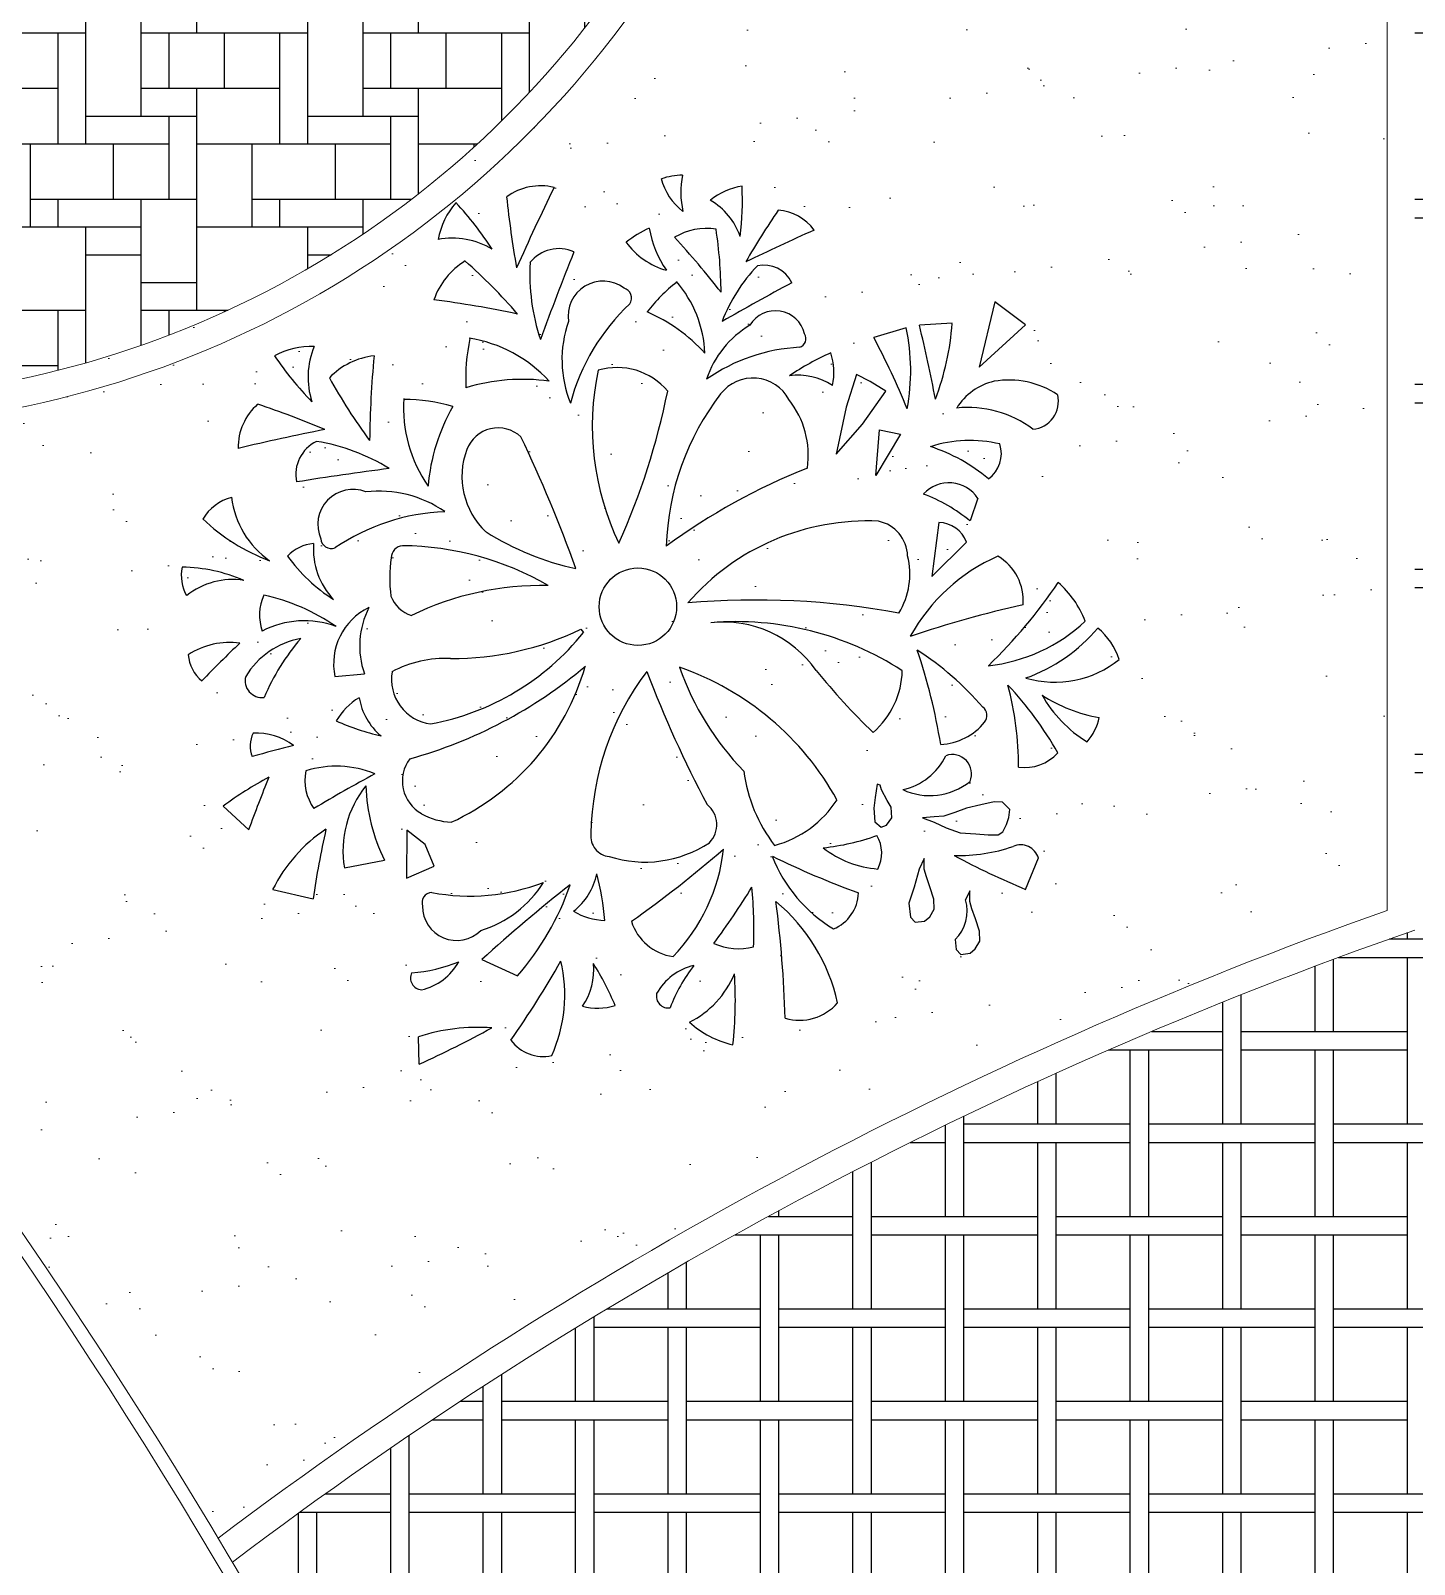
# Model space of a CAD drawing. Header units: millimetres. Extents: x 383 to 523, y 252 to 344.
# Drawn here: x 511.726 to 515.469, y 323.609 to 327.756 of the extents above; entities that cross this region are included whole.
import ezdxf

# ---------------------------------------------------------------- set-up
doc = ezdxf.new("R2010")
doc.units = ezdxf.units.MM
doc.header["$MEASUREMENT"] = 0
doc.layers.add('muebles', color=193, linetype='Continuous')
for name, color, linetype, lineweight in [('muros', 5, 'Continuous', 30), ('plantas', 76, 'Continuous', 15), ('vegetacion', 104, 'Continuous', 0)]:
    doc.layers.add(name, color=color, linetype=linetype, lineweight=lineweight)
pattern_1 = [(0, (0, 0), (0.25, 0.25), [0.45, -0.05]), (0, (0, 0.05), (0.25, 0.25), [0.45, -0.05]), (90, (0.2, 0.05), (-0.25, 0.25), [0.45, -0.05]), (90, (0.25, 0.05), (-0.25, 0.25), [0.45, -0.05])]

# ---------------------------------------------------------------- blocks, each defined once
blk = doc.blocks.new('dfdfdf dff')
at = {"layer": 'vegetacion', "color": 104, "lineweight": 25}
for p, q in [((752.1212, 199.0426), (752.0861, 198.8955)), ((752.1901, 198.9913), (752.1212, 199.0426)), ((751.9217, 198.9847), (751.8483, 198.9627)), ((752.025, 198.9945), (751.9514, 198.9901)), ((752.0861, 198.8955), (752.1901, 198.9913)), ((751.8091, 198.8789), (751.7864, 198.8055)), ((751.8403, 198.8632), (751.8091, 198.8789)), ((751.8233, 198.7671), (751.8755, 198.8418)), ((751.8755, 198.8418), (751.8403, 198.8632)), ((751.7864, 198.8055), (751.7635, 198.6999)), ((751.7635, 198.6999), (751.8233, 198.7671)), ((751.8528, 198.6515), (751.8615, 198.7546)), ((751.9089, 198.7451), (751.8528, 198.6515)), ((751.8615, 198.7546), (751.9089, 198.7451)), ((752.0832, 198.6002), (752.0653, 198.5494)), ((751.9951, 198.5459), (751.9792, 198.4237)), ((751.9792, 198.4237), (752.0577, 198.5016)), ((751.1882, 198.3052), (751.1942, 198.2979)), ((750.634, 198.1985), (750.7003, 198.2049)), ((751.856, 197.9562), (751.8516, 197.9262)), ((751.8628, 197.9541), (751.856, 197.9562)), ((751.8659, 197.9435), (751.8628, 197.9541)), ((751.8783, 197.9196), (751.8659, 197.9435)), ((750.3822, 197.9068), (750.4395, 197.8536)), ((751.8516, 197.9262), (751.8486, 197.9019)), ((751.8879, 197.9041), (751.8783, 197.9196)), ((752.0894, 197.9099), (752.0573, 197.9019)), ((752.1199, 197.916), (752.0894, 197.9099)), ((752.1389, 197.9153), (752.1199, 197.916)), ((752.1551, 197.8991), (752.1389, 197.9153)), ((751.8486, 197.9019), (751.8506, 197.8715)), ((751.8506, 197.8715), (751.8647, 197.8592)), ((751.8774, 197.8635), (751.8888, 197.88)), ((751.8888, 197.88), (751.8879, 197.9041)), ((751.9847, 197.8827), (751.9579, 197.8806)), ((751.9579, 197.8806), (751.9843, 197.8707)), ((752.006, 197.8839), (751.9847, 197.8827)), ((752.031, 197.8925), (752.006, 197.8839)), ((752.0573, 197.9019), (752.031, 197.8925)), ((752.1473, 197.8652), (752.1525, 197.8812)), ((752.1525, 197.8812), (752.1551, 197.8991)), ((750.7957, 197.8522), (750.7952, 197.7447)), ((750.8374, 197.8203), (750.7957, 197.8522)), ((751.8647, 197.8592), (751.8774, 197.8635)), ((751.9843, 197.8707), (752.0112, 197.8576)), ((752.0112, 197.8576), (752.0434, 197.8463)), ((752.0434, 197.8463), (752.0786, 197.8442)), ((752.0786, 197.8442), (752.1061, 197.8423)), ((752.1061, 197.8423), (752.1287, 197.8419)), ((752.1287, 197.8419), (752.1392, 197.849)), ((752.1392, 197.849), (752.1473, 197.8652)), ((750.8574, 197.7711), (750.8374, 197.8203)), ((750.6552, 197.7674), (750.7456, 197.7849)), ((750.7952, 197.7447), (750.8574, 197.7711)), ((751.9618, 197.7883), (751.9508, 197.7645)), ((751.9619, 197.7645), (751.9618, 197.7883)), ((752.1907, 197.7189), (752.2196, 197.7898)), ((751.9508, 197.7645), (751.9395, 197.7243)), ((751.9669, 197.7472), (751.9619, 197.7645)), ((751.9745, 197.725), (751.9669, 197.7472)), ((750.4936, 197.7185), (750.5846, 197.6979)), ((751.9395, 197.7243), (751.9277, 197.6877)), ((751.984, 197.6972), (751.9745, 197.725)), ((752.0646, 197.7159), (752.055, 197.6952)), ((752.0648, 197.6921), (752.0646, 197.7159)), ((751.9277, 197.6877), (751.9312, 197.6561)), ((751.9744, 197.6573), (751.9848, 197.6745)), ((751.9848, 197.6745), (751.984, 197.6972)), ((752.0697, 197.6749), (752.0648, 197.6921)), ((752.0773, 197.6526), (752.0697, 197.6749)), ((751.9312, 197.6561), (751.9418, 197.645)), ((751.9418, 197.645), (751.9627, 197.6473)), ((751.9627, 197.6473), (751.9744, 197.6573)), ((752.0868, 197.6248), (752.0773, 197.6526)), ((752.0315, 197.6062), (752.0341, 197.5837)), ((752.0772, 197.585), (752.0876, 197.6021)), ((752.0876, 197.6021), (752.0868, 197.6248)), ((750.9648, 197.5608), (751.0452, 197.524)), ((752.0341, 197.5837), (752.0447, 197.5726)), ((752.0447, 197.5726), (752.0656, 197.575)), ((752.0656, 197.575), (752.0772, 197.585)), ((750.8238, 197.3251), (750.8222, 197.387))]:
    blk.add_line(p, q, dxfattribs=at)
blk.add_circle((751.3168, 198.356), 0.0873, dxfattribs=at)
for centre, radius, start, end in [((751.4245, 199.1452), 0.1834, 92.2, 107.3801), ((751.6038, 199.2894), 0.1904, 168.1558, 192.9871), ((751.0974, 199.1738), 0.1305, 76.5387, 125.8418), ((756.1952, 196.833), 5.6364, 154.0352, 156.068), ((751.5006, 199.3541), 0.1354, 194.094, 232.5442), ((751.5755, 199.1536), 0.1519, 99.1071, 128.9376), ((750.9103, 199.2704), 0.6421, 352.8334, 2.9576), ((751.0419, 199.1497), 0.1787, 139.2446, 169.0752), ((750.3549, 198.7503), 0.7554, 32.9709, 43.0951), ((753.0778, 199.4861), 2.0672, 185.7352, 190.2191), ((751.4052, 199.1414), 0.1502, 18.9873, 60.131), ((753.0829, 198.2566), 1.7571, 145.5976, 150.0816), ((751.6248, 199.1388), 0.1109, 36.4012, 85.7043), ((750.8979, 199.0097), 0.1768, 59.1248, 100.2685), ((751.4349, 198.9991), 0.2292, 113.8292, 129.0093), ((751.5769, 199.2492), 0.238, 189.785, 214.6163), ((751.4717, 199.0672), 0.1411, 81.2894, 120.8217), ((749.9311, 197.8402), 1.9934, 37.8915, 42.558), ((750.4825, 199.0558), 1.0217, 0.4845, 8.4909), ((753.6549, 194.8244), 4.7909, 113.8977, 115.9304), ((751.1384, 199.0801), 0.0827, 65.6014, 141.6865), ((757.9088, 196.4685), 7.2524, 158.2542, 159.92237), ((751.4271, 199.2768), 0.1693, 215.7232, 254.1734), ((751.014, 198.9933), 0.166, 121.4269, 160.9593), ((750.133, 198.2329), 1.202, 40.622, 48.6285), ((751.5377, 199.1066), 0.4648, 176.9382, 198.615), ((751.874, 198.8539), 0.3951, 136.8006, 158.4775), ((751.6001, 199.0555), 0.0703, 25.4639, 101.549), ((751.2384, 199.0104), 0.0792, 53.4565, 188.7409), ((751.6229, 198.8034), 0.3582, 127.596, 142.7762), ((751.2035, 198.9158), 0.2645, 2.432, 40.8822), ((754.5687, 193.6486), 6.1646, 118.11668, 119.78484), ((750.5589, 196.7213), 2.3452, 78.0291, 82.6955), ((751.2784, 199.0512), 0.024, 327.4298, 72.5153), ((751.623, 198.6919), 0.4747, 133.1217, 165.007), ((751.1913, 198.6782), 0.3719, 41.9891, 66.8204), ((751.6269, 198.9554), 0.0674, 13.3189, 148.6034), ((751.4085, 198.9125), 0.2629, 160.926, 201.8416), ((751.6838, 198.7985), 0.2235, 120.7885, 161.7041), ((751.4516, 198.888), 0.48, 349.6777, 11.618), ((748.6415, 198.1893), 3.4054, 10.74, 13.6016), ((751.4437, 199.0338), 0.5826, 338.8828, 356.1293), ((750.5818, 198.7634), 0.1787, 88.227, 118.0576), ((751.35, 198.8707), 0.4214, 167.7336, 182.9137), ((750.8876, 198.6537), 0.3112, 42.5695, 81.0197), ((751.6752, 198.96), 0.0204, 287.2923, 32.3778), ((750.2609, 198.1186), 1.7978, 22.3405, 28.0022), ((751.1224, 199.3458), 0.7554, 214.207, 224.3312), ((750.75, 198.873), 0.1768, 157.0336, 198.1773), ((750.7405, 198.7562), 0.166, 96.3429, 135.8752), ((753.057, 198.7008), 2.3452, 174.6067, 179.2731), ((751.7023, 198.5376), 0.4035, 92.9841, 124.8695), ((751.9969, 198.3757), 0.6043, 113.9369, 124.0611), ((751.6156, 198.8844), 0.1429, 347.9569, 17.7874), ((751.8194, 198.7623), 0.6056, 167.9535, 205.7832), ((751.2698, 198.7457), 0.1492, 40.0288, 106.5767), ((751.6778, 198.7363), 0.1414, 56.7635, 97.9072), ((751.676, 199.4486), 1.202, 208.6737, 216.6802), ((751.0568, 198.4308), 0.4375, 82.1266, 106.9579), ((749.7538, 199.1751), 1.6639, 336.0209, 348.4391), ((751.576, 198.7792), 0.092, 28.1638, 142.2326), ((752.1506, 198.7314), 0.1361, 103.1953, 147.9462), ((752.1527, 198.6685), 0.1982, 56.2534, 99.6525), ((750.5461, 198.7145), 0.1305, 131.4603, 180.7634), ((749.8061, 196.8512), 2.0672, 67.083, 71.567), ((751.0996, 198.8049), 0.3112, 176.2825, 214.7327), ((750.7862, 198.4015), 0.4214, 74.3884, 89.5686), ((751.2798, 198.5908), 0.4375, 150.3443, 175.1755), ((751.9671, 198.4766), 0.5865, 142.2652, 178.4341), ((751.4995, 198.6971), 0.2014, 351.7874, 38.5396), ((752.0608, 198.5638), 0.2412, 52.6972, 96.0941), ((752.2013, 198.8187), 0.0633, 275.1629, 13.3899), ((751.7091, 193.2268), 5.6364, 101.2342, 103.2669), ((751.0018, 198.6834), 0.0755, 47.1554, 159.2184), ((748.1331, 197.346), 3.2352, 19.8003, 25.5005), ((750.6284, 198.654), 0.0827, 115.6156, 191.7007), ((750.5149, 198.2703), 0.4648, 58.6871, 80.364), ((751.0912, 198.6495), 0.1711, 159.2184, 226.9297), ((752.065, 198.4403), 0.2903, 76.5754, 107.8779), ((751.8612, 198.3553), 0.3791, 49.5883, 72.3852), ((752.0655, 198.7008), 0.0704, 306.0349, 18.0719), ((751.688, 191.475), 7.2524, 97.37979, 99.04796), ((752.2395, 197.3141), 1.4582, 111.7629, 126.0769), ((752.018, 198.557), 0.0782, 33.496, 137.37), ((750.4304, 198.4957), 0.1108, 105.5925, 148.4978), ((750.6045, 198.6276), 0.2054, 187.0354, 234.9754), ((750.6744, 198.5411), 0.0792, 68.5613, 203.8457), ((750.7326, 198.3536), 0.2629, 55.4606, 96.3762), ((751.8321, 198.2666), 0.3665, 50.4916, 69.5072), ((750.9007, 198.0958), 0.4747, 92.2951, 124.1805), ((750.6482, 198.8856), 0.4557, 226.7428, 249.2266), ((751.8337, 198.0138), 0.5354, 87.261, 139.0689), ((751.842, 198.4677), 0.0827, 1.9417, 77.9238), ((751.9928, 198.4763), 0.0696, 21.3182, 88.1425), ((750.5923, 198.4098), 0.0887, 94.3024, 137.2076), ((750.7495, 198.486), 0.1643, 175.7452, 223.6852), ((750.6259, 198.5111), 0.024, 184.7869, 289.8723), ((750.7884, 198.4655), 0.0279, 93.9761, 178.9607), ((750.7796, 197.8222), 0.6712, 60.0369, 89.4074), ((751.314, 199.0674), 0.6404, 237.9734, 257.6544), ((750.8242, 198.6815), 0.3646, 215.4527, 237.9365), ((751.0706, 198.4209), 0.3133, 171.715, 187.5464), ((751.7617, 198.4294), 0.168, 328.5212, 14.1457), ((752.2955, 198.0885), 0.4164, 113.6772, 151.1766), ((752.07, 198.3704), 0.1152, 355.0167, 59.6339), ((750.3763, 198.4256), 0.0887, 167.3422, 210.2475), ((750.284, 198.0805), 0.3646, 66.6134, 89.0972), ((750.4027, 198.2529), 0.1643, 80.8646, 128.8047), ((751.0998, 197.7325), 0.6713, 88.7158, 115.9267), ((751.3036, 199.0567), 1.1575, 313.9283, 326.0753), ((752.1126, 198.2395), 0.2286, 21.5653, 48.5001), ((750.5747, 198.337), 0.1108, 156.052, 198.9573), ((750.3771, 197.9366), 0.4557, 55.3232, 77.807), ((750.8279, 198.4056), 0.0726, 200.8404, 252.6525), ((751.5823, 196.5903), 1.7808, 79.5602, 94.9333), ((752.7733, 195.7697), 2.6567, 102.7982, 108.4923), ((750.5648, 198.1189), 0.2054, 69.5744, 117.5145), ((750.7712, 198.2275), 0.1403, 115.6557, 191.9426), ((750.8798, 198.2675), 0.1902, 152.9542, 199.2105), ((751.5375, 197.63), 0.6923, 57.1824, 94.6907), ((751.5093, 198.0662), 0.2553, 34.8857, 96.3968), ((752.0661, 198.5991), 0.3782, 276.1464, 313.2289), ((750.7433, 198.6607), 0.5787, 280.5817, 321.1725), ((750.8994, 198.9058), 0.6664, 269.5904, 295.6838), ((752.0602, 198.5582), 0.3858, 289.8643, 319.5443), ((752.2519, 198.187), 0.158, 18.5922, 49.8922), ((750.3975, 198.1021), 0.1734, 82.6419, 122.8954), ((751.9825, 196.6167), 2.278, 133.3173, 136.3584), ((750.5906, 198.1021), 0.1852, 100.5189, 148.4174), ((750.953, 197.9453), 0.5214, 139.4547, 156.6833), ((751.5612, 197.6663), 0.7062, 41.0052, 56.9493), ((750.6542, 197.8233), 1.3634, 9.3813, 18.6015), ((750.3865, 198.2536), 0.0834, 184.0542, 230.9475), ((750.8835, 197.9805), 0.2591, 87.5541, 117.854), ((750.525, 199.0191), 1.0434, 285.4316, 310.1905), ((750.6646, 198.3749), 0.5551, 294.6462, 344.015), ((752.0144, 198.4308), 0.6397, 199.2915, 224.144), ((751.1982, 197.6068), 0.6484, 28.9702, 70.873), ((752.2565, 198.4164), 0.2305, 253.5571, 309.0338), ((750.4695, 198.1893), 0.038, 165.15, 276.9681), ((750.8631, 198.1929), 0.1019, 170.5787, 262.4191), ((751.8285, 197.8361), 0.6176, 142.7661, 179.2392), ((753.8446, 199.1694), 2.6852, 200.9395, 207.9653), ((752.8185, 199.0949), 1.4101, 218.7488, 226.4526), ((751.7234, 198.2162), 0.1893, 310.7692, 358.6706), ((750.7609, 198.0277), 0.1429, 120.442, 150.2725), ((750.8281, 198.1737), 0.1414, 189.2486, 230.3923), ((751.5616, 197.6289), 0.8065, 29.5429, 43.0571), ((751.4698, 197.9975), 0.7049, 359.7436, 14.9629), ((752.4152, 198.443), 0.342, 236.7491, 260.1508), ((752.482, 198.3002), 0.2919, 209.3715, 238.4128), ((752.0799, 198.1108), 0.0236, 321.1168, 52.9884), ((750.8785, 198.6525), 0.6043, 246.422, 256.5462), ((751.9925, 198.1813), 0.1359, 272.8919, 321.1168), ((752.2346, 198.1335), 0.1251, 319.0646, 347.3237), ((750.5096, 198.0421), 0.0667, 154.1553, 201.0487), ((750.4568, 197.9326), 0.1387, 52.7431, 92.9965), ((750.9637, 196.2704), 1.8224, 103.4185, 106.4595), ((750.87, 197.9631), 0.084, 143.2811, 240.8521), ((751.8842, 198.0814), 0.1406, 282.1145, 334.2344), ((752.0254, 197.9794), 0.0434, 336.8219, 109.6456), ((752.188, 198.0957), 0.1022, 262.5663, 317.4371), ((750.6751, 197.9648), 0.109, 168.8414, 215.7347), ((750.637, 197.77), 0.2267, 67.4292, 107.6826), ((752.1268, 195.3526), 2.9778, 118.1045, 121.1456), ((751.9006, 198.0309), 0.3482, 187.5386, 217.6727), ((750.8528, 197.274), 0.7886, 117.7898, 126.6363), ((753.3242, 196.806), 3.0691, 157.6776, 160.0415), ((750.8854, 197.8058), 0.2334, 141.1392, 189.4885), ((751.0992, 197.9623), 0.3956, 181.4507, 206.6436), ((751.9749, 198.0741), 0.1438, 244.8181, 308.9588), ((751.4366, 197.8651), 0.058, 315.2372, 51.1309), ((751.5614, 198.0527), 0.243, 285.1737, 327.1485), ((750.9041, 198.0242), 0.1541, 240.8521, 267.0356), ((750.8095, 197.5611), 0.353, 123.6933, 153.525), ((752.697, 197.3865), 2.1353, 167.3305, 171.6142), ((751.2562, 197.8387), 0.0456, 172.8433, 265.0088), ((751.6819, 198.3189), 0.5088, 275.9401, 289.955), ((751.7882, 197.801), 0.0781, 332.4671, 30.4256), ((751.3327, 198.0435), 0.2629, 252.1672, 303.4931), ((749.7697, 199.8173), 2.6567, 305.2269, 310.9209), ((751.0961, 197.8562), 0.4164, 316.1058, 353.6052), ((751.8747, 197.9912), 0.2269, 231.8451, 265.632), ((752.0371, 198.1866), 0.3915, 268.9321, 288.658), ((752.1796, 197.7775), 0.0418, 17.019, 114.3283), ((751.9299, 197.9151), 0.3331, 201.3868, 238.8863), ((752.5491, 199.7051), 2.1253, 244.0712, 249.7652), ((752.8877, 199.3976), 1.8176, 241.8388, 247.452), ((750.938, 198.1646), 0.4606, 259.2311, 291.1165), ((750.8878, 197.8703), 0.2551, 287.0354, 327.951), ((751.0854, 197.782), 0.1414, 307.5605, 348.7042), ((750.64, 197.5993), 0.6043, 4.7339, 14.8581), ((750.8534, 197.6889), 0.0233, 93.5393, 198.6247), ((753.2719, 195.0348), 3.421, 128.0309, 132.4055), ((750.5754, 197.9332), 0.6231, 318.9423, 340.9079), ((749.9777, 198.7105), 1.8762, 323.6111, 328.2775), ((750.6167, 197.6288), 0.9616, 357.6781, 5.6846), ((751.7219, 197.7148), 0.0922, 292.9295, 357.5467), ((750.9083, 197.6809), 0.0769, 179.5659, 314.8503), ((751.2457, 197.7921), 0.1429, 238.7539, 268.5845), ((751.3606, 197.3725), 0.4164, 12.5874, 50.0868), ((748.9932, 197.3496), 2.6567, 1.7084, 7.4025), ((751.9722, 197.6695), 0.0868, 313.1787, 17.2725), ((751.412, 197.6817), 0.1152, 197.4453, 262.0626), ((751.5435, 197.7181), 0.1328, 245.3473, 284.8796), ((750.8308, 197.5194), 0.0266, 154.3238, 266.1419), ((750.7775, 197.8947), 0.365, 274.6086, 291.8372), ((750.8001, 197.6192), 0.1296, 282.8745, 330.773), ((749.2921, 198.602), 2.1253, 324.8755, 330.5695), ((750.8189, 197.4813), 0.3331, 335.7544, 13.2539), ((751.0758, 197.5362), 0.1414, 325.2189, 6.3626), ((750.7068, 197.2271), 0.6043, 22.3923, 32.5165), ((751.4723, 197.4212), 0.1296, 103.0679, 150.9663), ((751.7306, 197.3228), 0.365, 142.0037, 159.2322), ((751.3383, 197.6097), 0.2121, 296.4638, 337.6075), ((750.6299, 197.4695), 0.9065, 353.6372, 3.7614), ((751.2255, 197.5945), 0.1429, 256.4123, 286.2428), ((751.385, 197.4785), 0.0266, 167.6989, 279.517), ((751.6806, 197.5395), 0.1152, 253.9269, 318.5442), ((750.9565, 196.9719), 0.4362, 85.9603, 107.9259), ((749.8322, 199.5048), 2.3947, 294.4627, 298.8373), ((751.5772, 197.5783), 0.2144, 227.6572, 257.4877), ((751.1039, 197.4347), 0.0922, 217.094, 281.7112)]:
    blk.add_arc(centre, radius, start, end, dxfattribs=at)

msp = doc.modelspace()

# ---------------------------------------------------------------- hatches: boundary and pattern name
at = {"layer": 'muebles'}
h = msp.add_hatch(dxfattribs=at)
h.set_pattern_fill('CS23', color=256, scale=0.015, style=0)
h.set_pattern_definition([(90, (0, 0.225), (-0.6, 4e-17), [0.075, -0.15, 0.3, -0.225]), (0, (0.375, 0.225), (0, 0.75), [0.45, -0.15]), (90, (0.075, 0.15), (-0.6, 4e-17), [0.075, -0.225, 0.075, -0.375]), (0, (0.075, 0.15), (0, 0.75), [0.15, -0.45]), (90, (0.825, -0.225), (-0.6, 4e-17), [0.525, -0.225]), (0, (0.225, 0.075), (0, 0.75), [0.15, -0.45]), (90, (0.375, 0), (-0.6, 4e-17), [0.6, -0.15]), (0, (0.225, 0), (0, 0.75), [0.45, -0.15]), (90, (0.675, -0.3), (-0.6, 4e-17), [0.525, -0.225]), (90, (0.525, 0.225), (-0.6, 4e-17), [0.225, -0.525]), (0, (0.525, 0.3), (0, 0.75), [0.45, -0.15]), (90, (0.75, 0.3), (-0.6, 4e-17), [0.15, -0.6]), (0, (0.375, 0.45), (0, 0.75), [0.525, -0.075]), (0, (0.225, 0.6), (0, 0.75), [0.375, -0.225]), (90, (0.45, 0.6), (-0.6, 4e-17), [0.15, -0.6]), (90, (0.3, 0.3), (-0.6, 4e-17), [0.225, -0.075, 0.15, -0.3]), (0, (0.075, 0.525), (0, 0.75), [0.3, -0.3])])
h.paths.add_polyline_path([(510.7558, 329.9739, -0.286703), (511.6577, 331.4175), (511.1403, 332.0112, 0.008562), (511.0504, 332.0091), (511.0994, 332.0582), (509.4341, 333.9693), (508.458, 332.996), (507.5762, 333.8752), (507.3544, 333.654), (507.1343, 329.9149), (510.0588, 326.9991, 0.501249), (513.7575, 329.0077), (513.6957, 329.0787, -0.740819)])
at = {"layer": 'muebles', "linetype": 'Continuous'}
h = msp.add_hatch(dxfattribs=at)
h.set_pattern_fill('CS41', color=256, scale=0.01, style=0)
h.set_pattern_definition(pattern_1)
h.paths.add_polyline_path([(520.3947, 327.9007, -0.55446), (520.3553, 327.9253, -0.55446), (520.3947, 327.95), (520.3947, 328.0104, -0.55446), (520.3553, 328.035, -0.55446), (520.3947, 328.0597), (520.3947, 328.3816, -0.098215), (520.3702, 328.4169, -0.149806), (520.3313, 328.3919, -0.154195), (520.3398, 328.365, -1), (520.2461, 328.365, -0.240021), (520.2654, 328.4029, -0.246982), (520.2312, 328.4679, -0.730114), (520.3743, 328.5137, -0.076787), (520.3947, 328.5405), (520.3947, 328.5829, -0.113075), (520.3827, 328.616), (520.1568, 328.6134, -0.572049), (520.0761, 328.6125), (519.99, 328.6116, -0.202448), (519.9686, 328.6113), (515.4697, 328.561), (515.4697, 325.3242, 0.017057), (514.7268, 325.037), (519.7772, 325.0935, -0.252435), (519.7648, 325.1164, -0.886812), (519.8189, 325.1229, -0.552456), (519.8931, 325.0948), (520.3947, 325.1004), (520.3947, 325.4039, -0.098215), (520.3702, 325.4392, -0.149806), (520.3313, 325.4142, -0.154195), (520.3398, 325.3873, -1), (520.2461, 325.3873, -0.240021), (520.2654, 325.4252, -0.246982), (520.2312, 325.4902, -0.730114), (520.3743, 325.536, -0.076787), (520.3947, 325.5628), (520.3947, 325.6051, -0.144392), (520.3821, 325.648, -0.144392), (520.3947, 325.6908), (520.3947, 325.7723, -0.242914), (520.3615, 325.8366, -0.029455), (520.3621, 325.8458, -0.143298), (520.3219, 325.8272, -0.614262), (520.2736, 325.8352, -0.279503), (520.2312, 325.9051, -1), (520.389, 325.9051, -0.029455), (520.3884, 325.8959, -0.025511), (520.3947, 325.9009), (520.3947, 326.3385, -0.669735), (520.3478, 326.3578, -0.669735), (520.3947, 326.3771)])
h.paths.add_polyline_path([(519.7648, 328.0941, -0.886812), (519.8189, 328.1006, -0.619135), (519.894, 328.0633, -1), (519.8003, 328.0633, -0.025173), (519.8005, 328.068, -0.507069)], flags=16)
h.paths.add_polyline_path([(519.8369, 328.2004, -1), (519.8917, 328.2004, -1)], flags=16)
h.paths.add_polyline_path([(519.7767, 328.4824, -0.791556), (519.8287, 328.4947, -0.450838), (519.8642, 328.5153, -0.144377), (519.8567, 328.5407, -1), (519.9504, 328.5407, -0.571036), (519.8809, 328.4997, -0.097949), (519.883, 328.4893, -0.791556), (519.831, 328.477, -0.905502)], flags=16)
h.paths.add_polyline_path([(519.8895, 328.1216, -1), (519.9831, 328.1216, -1)], flags=16)
h.paths.add_polyline_path([(519.9192, 328.2279, -1), (519.974, 328.2279, -1)], flags=16)
h.paths.add_polyline_path([(519.9603, 328.3239, -1), (520.0152, 328.3239, -1)], flags=16)
h.paths.add_polyline_path([(519.9946, 328.1764, -1), (520.1523, 328.1764, -1)], flags=16)
h.paths.add_polyline_path([(520.022, 328.3445, -1), (520.1798, 328.3445, -1)], flags=16)
h.paths.add_polyline_path([(520.0076, 328.5579, -1), (520.1013, 328.5579, -1)], flags=16)
h.paths.add_polyline_path([(520.1878, 328.0255, -0.792702), (520.2766, 328.0464, -0.552987), (520.3438, 328.0042, -0.127471), (520.3379, 327.9814, -0.191247), (520.3507, 327.9493, -1), (520.257, 327.9493, -0.127471), (520.2629, 327.9721, -0.073976), (520.255, 327.9834, -0.552987)], flags=16)
h.paths.add_polyline_path([(520.1947, 328.1936, -0.127471), (520.2006, 328.2163, -0.191247), (520.1878, 328.2484, -1), (520.2815, 328.2484, -0.127471), (520.2756, 328.2257, -0.191247), (520.2883, 328.1936, -1)], flags=16)
h.paths.add_polyline_path([(520.2929, 328.1696, -1), (520.3478, 328.1696, -1)], flags=16)
h.paths.add_polyline_path([(520.2929, 328.2793, -1), (520.3478, 328.2793, -1)], flags=16)
h.paths.add_polyline_path([(519.8471, 326.0595, -1), (519.7923, 326.0595, -1)], flags=16)
h.paths.add_polyline_path([(520.1601, 326.3912, -0.571036), (520.0906, 326.3502, -0.097949), (520.0927, 326.3397, -1), (520.0378, 326.3397, -0.511874), (520.0739, 326.3658, -0.144377), (520.0664, 326.3912, -1)], flags=16)
h.paths.add_polyline_path([(520.2161, 326.4872, -1), (520.1613, 326.4872, -1)], flags=16)
h.paths.add_polyline_path([(519.8917, 326.0183, -0.058062), (519.891, 326.012, -0.560416), (519.9591, 325.9703, -1), (519.8655, 325.9703, -0.118658), (519.8706, 325.9916, -0.483914), (519.8369, 326.0183, -1)], flags=16)
h.paths.add_polyline_path([(520.2196, 326.2403, -1), (520.0618, 326.2403, -1)], flags=16)
h.paths.add_polyline_path([(520.311, 326.4083, -1), (520.2173, 326.4083, -1)], flags=16)
h.paths.add_polyline_path([(519.854, 325.8743, -1), (519.7991, 325.8743, -1)], flags=16)
h.paths.add_polyline_path([(520.0975, 326.1383, -0.27565), (520.0831, 326.1142, -0.385182), (520.1078, 326.0869, -0.083775), (520.1062, 326.0779, -0.25119), (520.1272, 326.0389, -1), (520.0335, 326.0389, -0.25119), (520.0544, 326.0779, -0.083775), (520.0529, 326.0869, -0.27565), (520.0673, 326.111, -0.385182), (520.0426, 326.1383, -1)], flags=16)
h.paths.add_polyline_path([(520.3727, 326.4872, -1), (520.279, 326.4872, -1)], flags=16)
h.paths.add_polyline_path([(519.974, 325.8811, -1), (519.9192, 325.8811, -1)], flags=16)
h.paths.add_polyline_path([(520.134, 325.9051, -0.573291), (520.0643, 325.8643, -0.714249), (520.0152, 325.8811, -0.391612), (520.0405, 325.9085, -0.964867)], flags=16)
h.paths.add_polyline_path([(520.2438, 325.9806, -1), (520.1501, 325.9806, -1)], flags=16)
h.paths.add_polyline_path([(520.3029, 326.0948, -0.120173), (520.2998, 326.1075, -1), (520.3547, 326.1075, -0.496393), (520.3199, 326.081, -0.164652), (520.3295, 326.0526, -1), (520.2358, 326.0526, -0.551959)], flags=16)
h.paths.add_polyline_path([(520.0495, 325.7508, -1), (519.9946, 325.7508, -1)], flags=16)
h.paths.add_polyline_path([(519.8287, 325.517, -0.450838), (519.8642, 325.5376, -0.144377), (519.8567, 325.563, -1), (519.9504, 325.563, -0.571036), (519.8809, 325.522, -0.097949), (519.883, 325.5116, -0.791556), (519.831, 325.4993, -0.905502), (519.7767, 325.5047, -0.791556)], flags=16)
h.paths.add_polyline_path([(520.0065, 325.659, -1), (519.9516, 325.659, -1)], flags=16)
h.paths.add_polyline_path([(520.1189, 325.7371, -0.063797), (520.1181, 325.744, -0.311016), (520.1357, 325.7696, -0.04802), (520.1352, 325.7748, -1), (520.1901, 325.7748, -0.311016), (520.1724, 325.7492, -0.04802), (520.1729, 325.744, -0.709819), (520.124, 325.7269, -0.063797), (520.1249, 325.72, -0.138522), (520.1209, 325.7056, -0.385289), (520.163, 325.659, -1), (520.0694, 325.659, -0.22236), (520.0862, 325.695, -0.294721), (520.07, 325.72, -0.709819)], flags=16)
h.paths.add_polyline_path([(520.1013, 325.5801, -1), (520.0076, 325.5801, -1)], flags=16)
h.paths.add_polyline_path([(520.0152, 325.3462, -1), (519.9603, 325.3462, -1)], flags=16)
h.paths.add_polyline_path([(520.1798, 325.3668, -1), (520.022, 325.3668, -1)], flags=16)
h.paths.add_polyline_path([(519.8917, 325.2227, -1), (519.8369, 325.2227, -1)], flags=16)
h.paths.add_polyline_path([(519.974, 325.2502, -1), (519.9192, 325.2502, -1)], flags=16)
h.paths.add_polyline_path([(519.9831, 325.1438, -1), (519.8895, 325.1438, -1)], flags=16)
h.paths.add_polyline_path([(520.1523, 325.1987, -1), (519.9946, 325.1987, -1)], flags=16)
h.paths.add_polyline_path([(520.2815, 325.2707, -0.127471), (520.2756, 325.248, -0.191247), (520.2883, 325.2159, -1), (520.1947, 325.2159, -0.127471), (520.2006, 325.2386, -0.191247), (520.1878, 325.2707, -1)], flags=16)
h.paths.add_polyline_path([(520.3478, 325.3016, -1), (520.2929, 325.3016, -1)], flags=16)
h.paths.add_polyline_path([(520.3478, 325.1919, -1), (520.2929, 325.1919, -1)], flags=16)
h = msp.add_hatch(dxfattribs=at)
h.set_pattern_fill('CS41', color=256, scale=0.01, style=0)
h.set_pattern_definition(pattern_1)
h.paths.add_polyline_path([(520.3947, 324.9229, -0.55446), (520.3553, 324.9476, -0.55446), (520.3947, 324.9722), (520.3947, 325.0327, -0.55446), (520.3553, 325.0573, -0.55446), (520.3947, 325.082), (520.3947, 325.1004), (519.8931, 325.0948, -0.049685), (519.894, 325.0856, -1), (519.8003, 325.0856, -0.025173), (519.8005, 325.0903, -0.225739), (519.7772, 325.0935), (514.7268, 325.037, 0.060954), (512.2718, 323.6155, -0.030844), (513.174, 321.8547), (520.3947, 321.9356), (520.3947, 322.0234, -0.434688), (520.3447, 322.0701, -0.434688), (520.3947, 322.1168), (520.3947, 322.1915, -0.391783), (520.3515, 322.2381, -0.127471), (520.3574, 322.2609, -0.191247), (520.3447, 322.293, -0.434688), (520.3947, 322.3397), (520.3947, 322.4807, -0.103977), (520.3881, 322.5125, -0.103977), (520.3947, 322.5442), (520.3947, 322.8957, -0.103977), (520.3881, 322.9274, -0.103977), (520.3947, 322.9592), (520.3947, 322.9802, -0.774446), (520.3069, 323.0029, -0.774446), (520.3947, 323.0256), (520.3947, 323.0611, -0.074735), (520.3927, 323.0749, -0.074735), (520.3947, 323.0887), (520.3947, 323.3918, -0.24901), (520.3741, 323.4306, -0.24901), (520.3947, 323.4694)])
h.paths.add_polyline_path([(520.004, 323.0817, -1), (519.9491, 323.0817, -1)], flags=16)
h.paths.add_polyline_path([(520.0486, 323.0406, -0.058062), (520.0478, 323.0343, -0.560416), (520.116, 322.9926, -1), (520.0223, 322.9926, -0.118658), (520.0274, 323.0139, -0.483914), (519.9937, 323.0406, -1)], flags=16)
h.paths.add_polyline_path([(520.0108, 322.8966, -1), (519.956, 322.8966, -1)], flags=16)
h.paths.add_polyline_path([(519.9855, 322.5392, -0.450838), (520.0211, 322.5599, -0.144377), (520.0136, 322.5853, -1), (520.1072, 322.5853, -0.571036), (520.0378, 322.5443, -0.097949), (520.0398, 322.5338, -0.791556), (519.9879, 322.5216, -0.905502), (519.9335, 322.527, -0.791556)], flags=16)
h.paths.add_polyline_path([(520.1309, 322.9034, -1), (520.076, 322.9034, -1)], flags=16)
h.paths.add_polyline_path([(520.2307, 323.388, -0.144377), (520.2232, 323.4135, -1), (520.3169, 323.4135, -0.571036), (520.2474, 323.3725, -0.097949), (520.2495, 323.362, -1), (520.1946, 323.362, -0.511874)], flags=16)
h.paths.add_polyline_path([(520.3764, 323.2626, -1), (520.2186, 323.2626, -1)], flags=16)
h.paths.add_polyline_path([(520.2543, 323.1606, -0.27565), (520.2399, 323.1365, -0.385182), (520.2646, 323.1092, -0.083775), (520.2631, 323.1002, -0.25119), (520.284, 323.0612, -1), (520.1903, 323.0612, -0.25119), (520.2113, 323.1002, -0.083775), (520.2097, 323.1092, -0.27565), (520.2241, 323.1333, -0.385182), (520.1994, 323.1606, -1)], flags=16)
h.paths.add_polyline_path([(520.1878, 325.0478, -0.792702), (520.2766, 325.0686, -0.552987), (520.3438, 325.0265, -0.127471), (520.3379, 325.0037, -0.191247), (520.3507, 324.9716, -1), (520.257, 324.9716, -0.127471), (520.2629, 324.9943, -0.073976), (520.255, 325.0057, -0.552987)], flags=16)
h.paths.add_polyline_path([(520.1973, 322.9308, -0.964867), (520.2909, 322.9274, -0.573291), (520.2211, 322.8866, -0.714249), (520.172, 322.9034, -0.391612)], flags=16)
h.paths.add_polyline_path([(520.1633, 322.6813, -1), (520.1084, 322.6813, -1)], flags=16)
h.paths.add_polyline_path([(520.373, 323.5095, -1), (520.3181, 323.5095, -1)], flags=16)
h.paths.add_polyline_path([(520.2063, 322.7731, -1), (520.1514, 322.7731, -1)], flags=16)
h.paths.add_polyline_path([(519.9758, 322.1452, -0.619135), (520.0508, 322.1078, -1), (519.9571, 322.1078, -0.025173), (519.9574, 322.1125, -0.507069), (519.9217, 322.1387, -0.886812)], flags=16)
h.paths.add_polyline_path([(520.0486, 322.245, -1), (519.9937, 322.245, -1)], flags=16)
h.paths.add_polyline_path([(520.2581, 322.6024, -1), (520.1645, 322.6024, -1)], flags=16)
h.paths.add_polyline_path([(520.2758, 322.7593, -0.063797), (520.2749, 322.7663, -0.311016), (520.2925, 322.7919, -0.04802), (520.292, 322.7971, -1), (520.3469, 322.7971, -0.311016), (520.3293, 322.7715, -0.04802), (520.3298, 322.7663, -0.709819), (520.2809, 322.7492, -0.063797), (520.2817, 322.7422, -0.138522), (520.2777, 322.7279, -0.385289), (520.3199, 322.6813, -1), (520.2262, 322.6813, -0.22236), (520.243, 322.7172, -0.294721), (520.2269, 322.7422, -0.709819)], flags=16)
h.paths.add_polyline_path([(520.172, 322.3685, -1), (520.1171, 322.3685, -1)], flags=16)
h.paths.add_polyline_path([(520.1309, 322.2724, -1), (520.076, 322.2724, -1)], flags=16)
h.paths.add_polyline_path([(520.14, 322.1661, -1), (520.0463, 322.1661, -1)], flags=16)
h.paths.add_polyline_path([(520.3366, 322.389, -1), (520.1789, 322.389, -1)], flags=16)
h.paths.add_polyline_path([(520.3092, 322.221, -1), (520.1514, 322.221, -1)], flags=16)
at = {"layer": 'plantas', "linetype": 'Continuous'}
h = msp.add_hatch(dxfattribs=at)
h.set_pattern_fill('AR-SAND', color=256, scale=0.0075, style=0)
h.set_pattern_definition([(37.5, (238.1365, 107.74465), (-0.01200023, 0.36705993), [0, -0.28956, 0, -0.32385, 0, -0.3095625]), (7.5, (238.1365, 107.74465), (0.33714246, 0.5376188), [0, -0.15621, 0, -0.260985, 0, -0.1000125]), (327.5, (237.90218, 107.74465), (0.59324428, 0.0010779), [0, -0.09525, 0, -0.3429, 0, -0.447675]), (317.5, (237.9022, 107.74465), (0.57266734, 0.167197), [0, -0.047625, 0, -0.22479, 0, -0.257175])])
h.paths.add_polyline_path([(515.3947, 336.2578), (511.2324, 332.0853, -0.160393), (512.8223, 331.5129, -0.331446), (513.9683, 329.9739, -0.123074), (513.7794, 329.2182, -0.526646), (510.0594, 326.9989), (509.8278, 326.7666, -0.061173), (512.2332, 323.6803, -0.076774), (515.3947, 325.3774)])

# ---------------------------------------------------------------- linework, layer by layer
at = {"layer": 'muros', "lineweight": 18}
msp.add_line((515.3947, 325.3774), (515.3947, 342.433), dxfattribs=at)
for centre, radius, start, end in [((511.1581, 329.3847), 2.7016, 245.2735, 0.1834), ((511.1581, 329.3847), 2.6266, 245.2735, 356.3669), ((498.4649, 315.4299), 16.0135, 2.84343, 44.93366), ((498.4649, 315.4299), 16.051, 2.78789, 44.93366), ((498.4649, 315.4299), 15.4135, 0.56741, 44.93366), ((498.4649, 315.4299), 15.451, 0.00435, 44.93366), ((519.3076, 314.2947), 11.7532, 109.44622, 127.00713), ((519.3076, 314.2947), 11.6782, 109.18611, 127.04717)]:
    msp.add_arc(centre, radius, start, end, dxfattribs=at)

# ---------------------------------------------------------------- block references
at = {"layer": 'plantas', "linetype": 'Continuous', "xscale": 1.2, "yscale": 1.2, "zscale": 1.2}
msp.add_blockref('dfdfdf dff', (-388.2115, 88.1715), dxfattribs=at)

doc.saveas('drawing.dxf')
